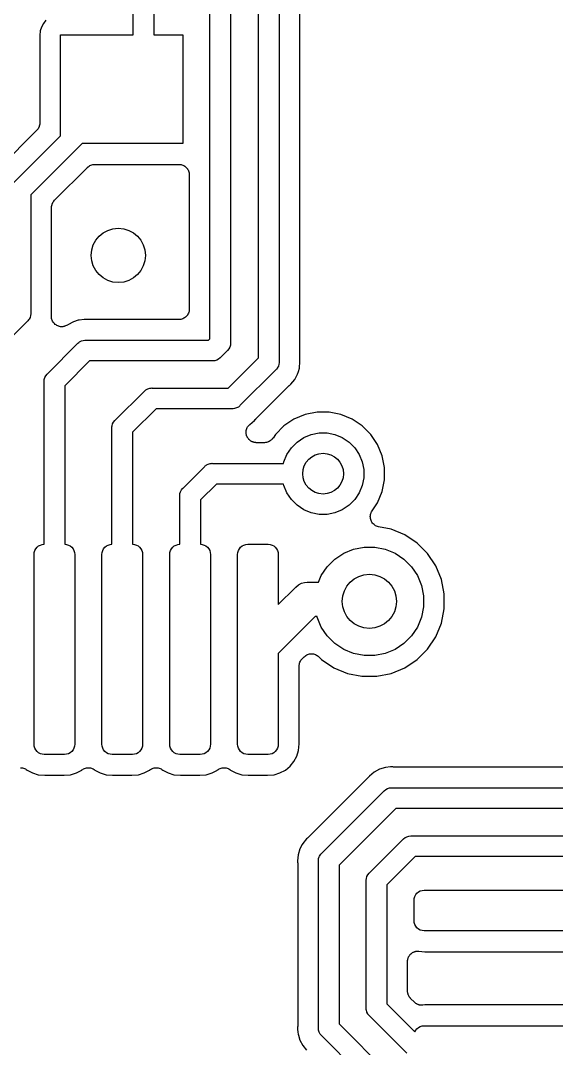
# Model space of a CAD drawing. Extents: x 0.48 to 2.43, y -7.79 to -4.85.
# Drawn here: x 1.5228 to 1.6783, y -5.5727 to -5.2744 of the extents above; entities that cross this region are included whole.
import ezdxf

# ---------------------------------------------------------------- set-up
doc = ezdxf.new("R2010")
doc.units = 0
doc.header["$MEASUREMENT"] = 0
doc.layers.add('BLACK', color=7, linetype='CONTINUOUS')

msp = doc.modelspace()

# ---------------------------------------------------------------- linework, layer by layer
at = {"layer": 'BLACK', "linetype": 'CONTINUOUS'}
for p, q in [((1.59183, -5.37226), (1.59183, -5.2377)), ((1.59783, -5.2366), (1.59783, -5.37335)), ((1.60383, -5.37291), (1.60383, -5.23705)), ((1.55546, -5.27854), (1.55546, -5.2685)), ((1.56146, -5.2685), (1.56146, -5.27854)), ((1.57776, -5.36671), (1.57776, -5.26995)), ((1.58376, -5.2707), (1.58376, -5.3678)), ((1.53019, -5.27428), (1.52944, -5.27519)), ((1.52888, -5.27624), (1.52854, -5.27737)), ((1.52944, -5.27519), (1.52888, -5.27624)), ((1.52854, -5.27737), (1.52841, -5.27869)), ((1.52841, -5.27869), (1.52841, -5.30408)), ((1.53445, -5.30777), (1.53445, -5.27854)), ((1.53445, -5.27854), (1.55546, -5.27854)), ((1.56146, -5.27854), (1.56988, -5.27854)), ((1.56988, -5.27854), (1.56988, -5.31004)), ((1.52841, -5.30412), (1.52837, -5.3044)), ((1.52841, -5.30408), (1.52841, -5.30409)), ((1.52841, -5.30409), (1.52841, -5.30409)), ((1.52841, -5.30409), (1.52841, -5.30409)), ((1.52841, -5.30409), (1.52841, -5.30412)), ((1.52753, -5.3062), (1.51685, -5.31688)), ((1.5277, -5.30599), (1.52753, -5.3062)), ((1.52788, -5.30578), (1.5277, -5.30599)), ((1.52789, -5.30576), (1.52788, -5.30578)), ((1.5279, -5.30575), (1.52789, -5.30576)), ((1.52803, -5.3055), (1.5279, -5.30575)), ((1.52816, -5.30526), (1.52803, -5.3055)), ((1.52817, -5.30525), (1.52816, -5.30526)), ((1.52826, -5.30497), (1.52817, -5.30523)), ((1.52817, -5.30523), (1.52817, -5.30525)), ((1.52834, -5.3047), (1.52826, -5.30497)), ((1.52835, -5.30467), (1.52834, -5.30469)), ((1.52834, -5.30469), (1.52834, -5.3047)), ((1.52837, -5.3044), (1.52835, -5.30467)), ((1.52078, -5.32144), (1.53445, -5.30777)), ((1.54066, -5.31004), (1.5258, -5.3249)), ((1.56988, -5.31004), (1.54066, -5.31004)), ((1.54349, -5.31622), (1.54376, -5.31614)), ((1.54376, -5.31614), (1.54378, -5.31614)), ((1.54378, -5.31614), (1.54379, -5.31613)), ((1.54379, -5.31613), (1.54407, -5.31611)), ((1.54407, -5.31611), (1.54434, -5.31608)), ((1.54434, -5.31608), (1.56876, -5.31608)), ((1.56876, -5.31608), (1.56878, -5.31608)), ((1.56878, -5.31608), (1.56878, -5.31608)), ((1.56878, -5.31608), (1.56878, -5.31608)), ((1.56878, -5.31608), (1.5688, -5.31608)), ((1.5688, -5.31608), (1.56908, -5.31611)), ((1.56908, -5.31611), (1.56936, -5.31614)), ((1.56936, -5.31614), (1.56937, -5.31615)), ((1.56937, -5.31615), (1.56938, -5.31615)), ((1.56938, -5.31615), (1.56965, -5.31623)), ((1.53267, -5.32651), (1.54222, -5.31696)), ((1.54222, -5.31696), (1.54223, -5.31695)), ((1.54223, -5.31695), (1.54225, -5.31693)), ((1.54223, -5.31695), (1.54223, -5.31695)), ((1.54223, -5.31695), (1.54223, -5.31695)), ((1.54225, -5.31693), (1.54247, -5.31676)), ((1.54247, -5.31676), (1.54268, -5.31658)), ((1.54268, -5.31658), (1.5427, -5.31658)), ((1.5427, -5.31658), (1.54271, -5.31657)), ((1.54271, -5.31657), (1.54296, -5.31644)), ((1.54296, -5.31644), (1.5432, -5.31631)), ((1.5432, -5.31631), (1.54322, -5.3163)), ((1.54322, -5.3163), (1.54323, -5.3163)), ((1.54323, -5.3163), (1.54349, -5.31622)), ((1.56965, -5.31623), (1.56992, -5.31632)), ((1.56992, -5.31632), (1.56993, -5.31632)), ((1.56993, -5.31632), (1.56994, -5.31633)), ((1.56994, -5.31633), (1.57018, -5.31646)), ((1.57018, -5.31646), (1.57043, -5.3166)), ((1.57043, -5.3166), (1.57044, -5.3166)), ((1.57044, -5.3166), (1.57045, -5.31661)), ((1.57045, -5.31661), (1.57067, -5.31679)), ((1.57067, -5.31679), (1.57088, -5.31697)), ((1.57088, -5.31697), (1.57089, -5.31698)), ((1.57089, -5.31698), (1.5709, -5.31698)), ((1.5709, -5.31698), (1.57108, -5.3172)), ((1.57108, -5.3172), (1.57125, -5.31742)), ((1.57125, -5.31742), (1.57126, -5.31743)), ((1.57126, -5.31743), (1.57127, -5.31744)), ((1.57127, -5.31744), (1.5714, -5.31769)), ((1.5714, -5.31769), (1.57153, -5.31794)), ((1.57153, -5.31794), (1.57153, -5.31795)), ((1.57153, -5.31795), (1.57154, -5.31796)), ((1.57154, -5.31796), (1.57162, -5.31823)), ((1.57162, -5.31823), (1.5717, -5.3185)), ((1.5717, -5.3185), (1.5717, -5.31851)), ((1.5717, -5.31851), (1.5717, -5.31852)), ((1.5717, -5.31852), (1.57173, -5.3188)), ((1.57173, -5.3188), (1.57176, -5.31908)), ((1.57176, -5.31908), (1.57176, -5.35813)), ((1.5258, -5.3249), (1.5258, -5.3592)), ((1.53183, -5.32831), (1.53185, -5.32804)), ((1.53185, -5.32804), (1.53186, -5.32802)), ((1.53186, -5.32801), (1.53194, -5.32774)), ((1.53186, -5.32802), (1.53186, -5.32801)), ((1.53194, -5.32774), (1.53203, -5.32748)), ((1.53203, -5.32747), (1.53204, -5.32745)), ((1.53203, -5.32748), (1.53203, -5.32747)), ((1.53204, -5.32745), (1.53217, -5.32721)), ((1.53217, -5.32721), (1.5323, -5.32696)), ((1.5323, -5.32696), (1.53231, -5.32695)), ((1.53231, -5.32695), (1.53232, -5.32694)), ((1.53232, -5.32694), (1.5325, -5.32673)), ((1.5325, -5.32673), (1.53267, -5.32651)), ((1.5318, -5.32859), (1.53183, -5.32831)), ((1.5318, -5.32862), (1.5318, -5.32859)), ((1.5318, -5.32863), (1.5318, -5.32862)), ((1.5318, -5.32862), (1.5318, -5.32862)), ((1.5318, -5.32862), (1.5318, -5.32862)), ((1.5318, -5.35876), (1.5318, -5.32863)), ((1.52558, -5.3605), (1.5253, -5.36102)), ((1.52575, -5.35993), (1.52558, -5.3605)), ((1.52558, -5.3605), (1.52558, -5.3605)), ((1.5258, -5.35949), (1.52575, -5.35993)), ((1.5258, -5.3592), (1.52581, -5.35935)), ((1.52581, -5.35935), (1.5258, -5.35949)), ((1.5258, -5.35949), (1.5258, -5.35949)), ((1.53178, -5.35992), (1.53181, -5.35964)), ((1.53178, -5.36021), (1.53178, -5.35992)), ((1.53178, -5.3605), (1.53178, -5.36021)), ((1.53178, -5.36051), (1.53178, -5.3605)), ((1.53178, -5.3605), (1.53178, -5.3605)), ((1.53184, -5.36078), (1.53178, -5.36051)), ((1.53181, -5.35888), (1.5318, -5.35876)), ((1.53181, -5.35901), (1.53181, -5.35888)), ((1.53181, -5.35905), (1.53181, -5.35901)), ((1.53184, -5.35935), (1.53181, -5.35905)), ((1.53181, -5.35964), (1.53184, -5.35935)), ((1.53181, -5.35964), (1.53181, -5.35964)), ((1.53189, -5.36107), (1.53184, -5.36078)), ((1.56989, -5.3609), (1.56988, -5.36091)), ((1.5699, -5.3609), (1.56989, -5.3609)), ((1.57015, -5.36077), (1.5699, -5.3609)), ((1.5704, -5.36064), (1.57015, -5.36077)), ((1.57041, -5.36063), (1.5704, -5.36064)), ((1.57042, -5.36062), (1.57041, -5.36063)), ((1.57064, -5.36045), (1.57042, -5.36062)), ((1.57085, -5.36027), (1.57064, -5.36045)), ((1.57086, -5.36026), (1.57085, -5.36027)), ((1.57087, -5.36025), (1.57086, -5.36026)), ((1.57105, -5.36004), (1.57087, -5.36025)), ((1.57123, -5.35982), (1.57105, -5.36004)), ((1.57124, -5.35981), (1.57123, -5.35982)), ((1.57138, -5.35955), (1.57124, -5.3598)), ((1.57124, -5.3598), (1.57124, -5.35981)), ((1.57151, -5.35931), (1.57138, -5.35955)), ((1.57152, -5.3593), (1.57151, -5.35931)), ((1.57161, -5.35902), (1.57152, -5.35929)), ((1.57152, -5.35929), (1.57152, -5.3593)), ((1.57169, -5.35875), (1.57161, -5.35902)), ((1.57172, -5.35845), (1.57169, -5.35873)), ((1.57169, -5.35873), (1.57169, -5.35874)), ((1.57169, -5.35874), (1.57169, -5.35875)), ((1.57176, -5.35817), (1.57172, -5.35845)), ((1.57176, -5.35813), (1.57176, -5.35815)), ((1.57176, -5.35815), (1.57176, -5.35815)), ((1.57176, -5.35815), (1.57176, -5.35815)), ((1.57176, -5.35815), (1.57176, -5.35817)), ((1.52481, -5.36157), (1.51595, -5.37043)), ((1.52493, -5.36148), (1.52481, -5.36157)), ((1.52516, -5.36119), (1.52493, -5.36148)), ((1.5253, -5.36102), (1.52516, -5.36119)), ((1.53189, -5.36108), (1.53189, -5.36107)), ((1.5319, -5.36108), (1.53189, -5.36108)), ((1.532, -5.36134), (1.5319, -5.36108)), ((1.53211, -5.36161), (1.532, -5.36134)), ((1.53212, -5.36162), (1.53211, -5.36161)), ((1.53227, -5.36186), (1.53212, -5.36162)), ((1.53212, -5.36162), (1.53212, -5.36162)), ((1.53244, -5.3621), (1.53227, -5.36186)), ((1.53244, -5.36211), (1.53244, -5.3621)), ((1.53265, -5.36232), (1.53244, -5.36211)), ((1.53244, -5.36211), (1.53244, -5.36211)), ((1.53285, -5.36252), (1.53265, -5.36232)), ((1.53285, -5.36253), (1.53285, -5.36252)), ((1.53285, -5.36252), (1.53285, -5.36252)), ((1.53311, -5.36269), (1.53285, -5.36253)), ((1.53333, -5.36285), (1.53311, -5.36269)), ((1.53334, -5.36285), (1.53333, -5.36285)), ((1.53362, -5.36297), (1.53334, -5.36285)), ((1.53334, -5.36285), (1.53334, -5.36285)), ((1.53387, -5.36308), (1.53362, -5.36297)), ((1.53388, -5.36308), (1.53387, -5.36308)), ((1.53387, -5.36308), (1.53387, -5.36308)), ((1.53416, -5.36314), (1.53388, -5.36308)), ((1.53444, -5.3632), (1.53416, -5.36314)), ((1.53445, -5.3632), (1.53444, -5.3632)), ((1.53474, -5.3632), (1.53445, -5.3632)), ((1.53445, -5.3632), (1.53445, -5.3632)), ((1.53503, -5.3632), (1.53474, -5.3632)), ((1.53504, -5.3632), (1.53503, -5.3632)), ((1.53503, -5.3632), (1.53503, -5.3632)), ((1.53532, -5.36315), (1.53504, -5.3632)), ((1.5356, -5.3631), (1.53532, -5.36315)), ((1.53561, -5.36309), (1.5356, -5.3631)), ((1.53587, -5.36299), (1.53561, -5.36309)), ((1.53561, -5.36309), (1.53561, -5.36309)), ((1.53615, -5.36288), (1.53587, -5.36299)), ((1.53616, -5.36287), (1.53615, -5.36288)), ((1.53615, -5.36288), (1.53615, -5.36288)), ((1.53639, -5.36272), (1.53616, -5.36287)), ((1.53649, -5.36265), (1.53639, -5.36272)), ((1.53815, -5.36177), (1.53649, -5.36265)), ((1.53957, -5.36134), (1.53815, -5.36177)), ((1.53984, -5.36126), (1.53957, -5.36134)), ((1.53957, -5.36134), (1.53957, -5.36134)), ((1.54131, -5.36111), (1.53984, -5.36126)), ((1.54161, -5.36108), (1.54131, -5.36111)), ((1.54131, -5.36111), (1.54131, -5.36111)), ((1.5419, -5.36111), (1.54161, -5.36108)), ((1.54203, -5.36111), (1.5419, -5.36111)), ((1.54215, -5.36113), (1.54203, -5.36111)), ((1.5422, -5.36113), (1.54215, -5.36113)), ((1.56876, -5.36113), (1.5422, -5.36113)), ((1.56904, -5.3611), (1.56876, -5.36113)), ((1.56932, -5.36107), (1.56904, -5.3611)), ((1.56933, -5.36107), (1.56932, -5.36107)), ((1.56934, -5.36107), (1.56933, -5.36107)), ((1.56961, -5.36099), (1.56934, -5.36107)), ((1.56988, -5.36091), (1.56961, -5.36099)), ((1.57734, -5.36713), (1.57776, -5.36671)), ((1.53062, -5.37687), (1.53938, -5.36811)), ((1.53938, -5.36811), (1.53947, -5.36799)), ((1.53947, -5.36799), (1.53973, -5.36779)), ((1.53973, -5.36779), (1.53993, -5.36762)), ((1.53993, -5.36762), (1.54045, -5.36734)), ((1.54045, -5.36734), (1.54102, -5.36717)), ((1.54045, -5.36734), (1.54045, -5.36734)), ((1.54102, -5.36717), (1.54146, -5.36713)), ((1.54146, -5.36713), (1.54161, -5.36711)), ((1.54146, -5.36713), (1.54146, -5.36713)), ((1.54161, -5.36711), (1.54175, -5.36713)), ((1.54175, -5.36713), (1.57734, -5.36713)), ((1.58326, -5.36963), (1.58289, -5.37008)), ((1.58354, -5.3691), (1.58326, -5.36963)), ((1.58371, -5.36854), (1.58354, -5.3691)), ((1.58376, -5.3681), (1.58371, -5.36854)), ((1.58376, -5.3678), (1.58377, -5.36795)), ((1.58377, -5.36795), (1.58376, -5.3681)), ((1.58376, -5.3681), (1.58376, -5.3681)), ((1.58026, -5.37263), (1.57973, -5.37291)), ((1.58071, -5.37226), (1.58026, -5.37263)), ((1.58081, -5.37214), (1.58071, -5.37226)), ((1.58277, -5.37018), (1.58081, -5.37214)), ((1.58289, -5.37008), (1.58277, -5.37018)), ((1.58309, -5.381), (1.59183, -5.37226)), ((1.54285, -5.37313), (1.53564, -5.38034)), ((1.57843, -5.37313), (1.54285, -5.37313)), ((1.57858, -5.37314), (1.57843, -5.37313)), ((1.57873, -5.37313), (1.57858, -5.37314)), ((1.57917, -5.37308), (1.57873, -5.37313)), ((1.57873, -5.37313), (1.57873, -5.37313)), ((1.57973, -5.37291), (1.57917, -5.37308)), ((1.59684, -5.37573), (1.58655, -5.38602)), ((1.59696, -5.37563), (1.59684, -5.37573)), ((1.59706, -5.37551), (1.59696, -5.37563)), ((1.59733, -5.37518), (1.59706, -5.37551)), ((1.5974, -5.37504), (1.59733, -5.37518)), ((1.59761, -5.37465), (1.5974, -5.37504)), ((1.59778, -5.37409), (1.59761, -5.37465)), ((1.59783, -5.37365), (1.59778, -5.37409)), ((1.59783, -5.37335), (1.59784, -5.3735)), ((1.59784, -5.3735), (1.59783, -5.37365)), ((1.59783, -5.37365), (1.59783, -5.37365)), ((1.60341, -5.37621), (1.6037, -5.37527)), ((1.6037, -5.37527), (1.60374, -5.3748)), ((1.60374, -5.3748), (1.60384, -5.3738)), ((1.60374, -5.3748), (1.60374, -5.3748)), ((1.60384, -5.37304), (1.60383, -5.37291)), ((1.60384, -5.37316), (1.60384, -5.37304)), ((1.60384, -5.37321), (1.60384, -5.37316)), ((1.60387, -5.3735), (1.60384, -5.37321)), ((1.60384, -5.3738), (1.60387, -5.3735)), ((1.60384, -5.3738), (1.60384, -5.3738)), ((1.52964, -5.37894), (1.52968, -5.37851)), ((1.52968, -5.37851), (1.52985, -5.37794)), ((1.52985, -5.37794), (1.53013, -5.37742)), ((1.53013, -5.37742), (1.53051, -5.37696)), ((1.53051, -5.37696), (1.53062, -5.37687)), ((1.60122, -5.3799), (1.60235, -5.37853)), ((1.60235, -5.37853), (1.60318, -5.37696)), ((1.60318, -5.37696), (1.60341, -5.37621)), ((1.60341, -5.37621), (1.60341, -5.37621)), ((1.52962, -5.37909), (1.52964, -5.37894)), ((1.52964, -5.37924), (1.52962, -5.37909)), ((1.52964, -5.39863), (1.52964, -5.37924)), ((1.53564, -5.38034), (1.53564, -5.42634)), ((1.55875, -5.38187), (1.5591, -5.38158)), ((1.5591, -5.38158), (1.55921, -5.38149)), ((1.55921, -5.38149), (1.55973, -5.38122)), ((1.55973, -5.38122), (1.56029, -5.38104)), ((1.55973, -5.38122), (1.55973, -5.38122)), ((1.56029, -5.38104), (1.56073, -5.381)), ((1.56073, -5.381), (1.56088, -5.38099)), ((1.56073, -5.381), (1.56073, -5.381)), ((1.56088, -5.38099), (1.56103, -5.381)), ((1.56103, -5.381), (1.58309, -5.381)), ((1.59111, -5.38995), (1.60077, -5.38028)), ((1.60077, -5.38028), (1.6008, -5.38025)), ((1.6008, -5.38025), (1.6009, -5.38017)), ((1.6009, -5.38017), (1.60099, -5.38008)), ((1.60099, -5.38008), (1.60122, -5.3799)), ((1.55031, -5.39033), (1.55866, -5.38198)), ((1.55866, -5.38198), (1.55875, -5.38187)), ((1.56212, -5.387), (1.55532, -5.3938)), ((1.58418, -5.387), (1.56212, -5.387)), ((1.58433, -5.38701), (1.58418, -5.387)), ((1.58448, -5.387), (1.58433, -5.38701)), ((1.58492, -5.38696), (1.58448, -5.387)), ((1.58448, -5.387), (1.58448, -5.387)), ((1.58548, -5.38679), (1.58492, -5.38696)), ((1.586, -5.38651), (1.58548, -5.38679)), ((1.58646, -5.38613), (1.586, -5.38651)), ((1.58655, -5.38602), (1.58646, -5.38613)), ((1.54982, -5.39088), (1.55019, -5.39043)), ((1.55019, -5.39043), (1.55031, -5.39033)), ((1.58933, -5.39154), (1.59072, -5.3904)), ((1.59072, -5.3904), (1.59091, -5.39017)), ((1.59091, -5.39017), (1.59094, -5.39013)), ((1.59094, -5.39013), (1.59103, -5.39005)), ((1.59103, -5.39005), (1.59111, -5.38995)), ((1.60214, -5.39007), (1.59923, -5.39202)), ((1.60538, -5.38873), (1.60214, -5.39007)), ((1.60883, -5.38804), (1.60538, -5.38873)), ((1.61233, -5.38804), (1.60883, -5.38804)), ((1.61578, -5.38873), (1.61233, -5.38804)), ((1.61902, -5.39007), (1.61578, -5.38873)), ((1.62193, -5.39202), (1.61902, -5.39007)), ((1.54931, -5.39256), (1.54934, -5.39226)), ((1.54932, -5.39271), (1.54931, -5.39256)), ((1.54932, -5.42634), (1.54932, -5.39271)), ((1.54934, -5.39226), (1.54937, -5.39197)), ((1.54937, -5.39197), (1.54954, -5.39141)), ((1.54954, -5.39141), (1.54982, -5.39088)), ((1.58824, -5.39383), (1.58825, -5.39369)), ((1.58825, -5.39355), (1.58828, -5.3934)), ((1.58825, -5.39369), (1.58825, -5.39355)), ((1.58828, -5.3934), (1.5883, -5.39325)), ((1.5883, -5.39325), (1.58834, -5.39312)), ((1.58834, -5.39312), (1.58837, -5.39298)), ((1.58837, -5.39298), (1.58842, -5.39284)), ((1.58842, -5.39284), (1.58847, -5.39269)), ((1.58847, -5.39269), (1.58854, -5.39257)), ((1.58854, -5.39257), (1.58859, -5.39244)), ((1.58859, -5.39244), (1.58868, -5.39231)), ((1.58868, -5.39231), (1.58875, -5.39218)), ((1.58875, -5.39218), (1.58884, -5.39207)), ((1.58884, -5.39207), (1.58892, -5.39195)), ((1.58892, -5.39195), (1.58902, -5.39184)), ((1.58902, -5.39184), (1.58912, -5.39173)), ((1.58912, -5.39173), (1.58923, -5.39164)), ((1.58923, -5.39164), (1.58933, -5.39154)), ((1.59923, -5.39202), (1.59675, -5.3945)), ((1.62441, -5.3945), (1.62193, -5.39202)), ((1.55532, -5.3938), (1.55532, -5.42634)), ((1.58825, -5.39399), (1.58824, -5.39383)), ((1.58825, -5.39414), (1.58825, -5.39399)), ((1.58828, -5.39428), (1.58825, -5.39414)), ((1.58829, -5.39442), (1.58828, -5.39428)), ((1.58833, -5.39456), (1.58829, -5.39442)), ((1.58836, -5.39471), (1.58833, -5.39456)), ((1.58841, -5.39484), (1.58836, -5.39471)), ((1.58845, -5.39498), (1.58841, -5.39484)), ((1.58852, -5.39511), (1.58845, -5.39498)), ((1.58858, -5.39525), (1.58852, -5.39511)), ((1.58866, -5.39537), (1.58858, -5.39525)), ((1.58872, -5.3955), (1.58866, -5.39537)), ((1.58882, -5.39562), (1.58872, -5.3955)), ((1.5889, -5.39574), (1.58882, -5.39562)), ((1.589, -5.39584), (1.5889, -5.39574)), ((1.58909, -5.39595), (1.589, -5.39584)), ((1.58921, -5.39605), (1.58909, -5.39595)), ((1.58931, -5.39616), (1.58921, -5.39605)), ((1.58943, -5.39624), (1.58931, -5.39616)), ((1.58954, -5.39633), (1.58943, -5.39624)), ((1.58967, -5.3964), (1.58954, -5.39633)), ((1.5898, -5.39649), (1.58967, -5.3964)), ((1.58993, -5.39654), (1.5898, -5.39649)), ((1.59005, -5.39661), (1.58993, -5.39654)), ((1.5902, -5.39666), (1.59005, -5.39661)), ((1.59034, -5.39672), (1.5902, -5.39666)), ((1.59469, -5.39664), (1.59442, -5.39672)), ((1.5947, -5.39663), (1.59469, -5.39664)), ((1.59471, -5.39663), (1.5947, -5.39663)), ((1.59496, -5.3965), (1.59471, -5.39663)), ((1.59521, -5.39637), (1.59496, -5.3965)), ((1.59522, -5.39636), (1.59521, -5.39637)), ((1.59523, -5.39635), (1.59522, -5.39636)), ((1.59545, -5.39618), (1.59523, -5.39635)), ((1.59566, -5.396), (1.59545, -5.39618)), ((1.59567, -5.39599), (1.59566, -5.396)), ((1.59568, -5.39598), (1.59567, -5.39599)), ((1.59586, -5.39577), (1.59568, -5.39598)), ((1.59604, -5.39556), (1.59586, -5.39577)), ((1.59606, -5.39553), (1.59604, -5.39556)), ((1.59675, -5.3945), (1.59606, -5.39552)), ((1.59606, -5.39552), (1.59606, -5.39553)), ((1.59606, -5.39553), (1.59606, -5.39553)), ((1.59606, -5.39553), (1.59606, -5.39553)), ((1.60141, -5.39833), (1.60305, -5.39668)), ((1.60305, -5.39668), (1.60499, -5.39539)), ((1.60499, -5.39539), (1.60713, -5.3945)), ((1.60713, -5.3945), (1.60942, -5.39404)), ((1.60942, -5.39404), (1.61174, -5.39404)), ((1.61174, -5.39404), (1.61403, -5.3945)), ((1.61403, -5.3945), (1.61617, -5.39539)), ((1.61617, -5.39539), (1.61811, -5.39668)), ((1.61811, -5.39668), (1.61975, -5.39833)), ((1.62636, -5.39742), (1.62441, -5.3945)), ((1.52964, -5.42634), (1.52964, -5.39863)), ((1.52964, -5.39863), (1.52964, -5.39863)), ((1.59048, -5.39675), (1.59034, -5.39672)), ((1.59061, -5.39679), (1.59048, -5.39675)), ((1.59076, -5.39681), (1.59061, -5.39679)), ((1.59091, -5.39684), (1.59076, -5.39681)), ((1.59105, -5.39684), (1.59091, -5.39684)), ((1.59119, -5.39686), (1.59105, -5.39684)), ((1.59124, -5.39686), (1.59119, -5.39686)), ((1.59357, -5.39686), (1.59124, -5.39686)), ((1.59385, -5.39683), (1.59357, -5.39686)), ((1.59412, -5.3968), (1.59385, -5.39683)), ((1.59414, -5.3968), (1.59412, -5.3968)), ((1.59415, -5.3968), (1.59414, -5.3968)), ((1.59442, -5.39672), (1.59415, -5.3968)), ((1.60011, -5.40026), (1.60141, -5.39833)), ((1.61975, -5.39833), (1.62105, -5.40026)), ((1.62771, -5.40066), (1.62636, -5.39742)), ((1.59913, -5.40286), (1.59922, -5.40241)), ((1.59922, -5.40241), (1.60011, -5.40026)), ((1.62105, -5.40026), (1.62194, -5.40241)), ((1.62194, -5.40241), (1.62239, -5.40469)), ((1.62839, -5.4041), (1.62771, -5.40066)), ((1.56999, -5.41002), (1.57617, -5.40384)), ((1.57617, -5.40384), (1.57626, -5.40372)), ((1.57626, -5.40372), (1.57638, -5.40363)), ((1.57638, -5.40363), (1.57672, -5.40335)), ((1.57638, -5.40363), (1.57638, -5.40363)), ((1.57672, -5.40335), (1.5768, -5.40331)), ((1.5768, -5.40331), (1.57724, -5.40307)), ((1.57724, -5.40307), (1.57781, -5.4029)), ((1.57781, -5.4029), (1.57825, -5.40286)), ((1.57825, -5.40286), (1.5784, -5.40284)), ((1.57825, -5.40286), (1.57825, -5.40286)), ((1.5784, -5.40284), (1.57854, -5.40286)), ((1.57854, -5.40286), (1.59913, -5.40286)), ((1.62239, -5.40469), (1.62239, -5.40702)), ((1.62839, -5.40761), (1.62839, -5.4041)), ((1.62239, -5.40702), (1.62194, -5.4093)), ((1.62771, -5.41105), (1.62839, -5.40761)), ((1.56905, -5.41166), (1.56922, -5.41109)), ((1.56922, -5.41109), (1.5695, -5.41057)), ((1.5695, -5.41057), (1.56988, -5.41011)), ((1.56988, -5.41011), (1.56999, -5.41002)), ((1.57964, -5.40886), (1.57501, -5.41349)), ((1.59913, -5.40886), (1.57964, -5.40886)), ((1.59922, -5.4093), (1.59913, -5.40886)), ((1.60011, -5.41145), (1.59922, -5.4093)), ((1.60141, -5.41338), (1.60011, -5.41145)), ((1.62105, -5.41145), (1.61975, -5.41338)), ((1.62194, -5.4093), (1.62105, -5.41145)), ((1.62636, -5.41429), (1.62771, -5.41105)), ((1.56899, -5.41224), (1.56901, -5.41206)), ((1.56901, -5.41239), (1.56899, -5.41224)), ((1.56901, -5.41206), (1.56905, -5.41166)), ((1.56901, -5.42634), (1.56901, -5.41239)), ((1.57501, -5.41349), (1.57501, -5.42634)), ((1.60305, -5.41503), (1.60141, -5.41338)), ((1.61975, -5.41338), (1.61811, -5.41503)), ((1.62478, -5.41666), (1.62636, -5.41429)), ((1.60499, -5.41632), (1.60305, -5.41503)), ((1.60713, -5.41721), (1.60499, -5.41632)), ((1.60942, -5.41767), (1.60713, -5.41721)), ((1.61403, -5.41721), (1.61174, -5.41767)), ((1.61617, -5.41632), (1.61403, -5.41721)), ((1.61811, -5.41503), (1.61617, -5.41632)), ((1.62434, -5.41772), (1.62442, -5.41745)), ((1.62442, -5.41745), (1.6245, -5.41718)), ((1.6245, -5.41718), (1.62451, -5.41717)), ((1.62451, -5.41716), (1.62465, -5.41691)), ((1.62451, -5.41717), (1.62451, -5.41716)), ((1.62465, -5.41691), (1.62478, -5.41666)), ((1.61174, -5.41767), (1.60942, -5.41767)), ((1.62428, -5.41831), (1.6243, -5.41803)), ((1.62428, -5.41832), (1.62428, -5.41831)), ((1.62428, -5.41831), (1.62428, -5.41831)), ((1.6243, -5.41861), (1.62428, -5.41832)), ((1.6243, -5.41803), (1.62433, -5.41774)), ((1.62433, -5.41889), (1.6243, -5.41861)), ((1.62433, -5.41774), (1.62434, -5.41773)), ((1.62433, -5.4189), (1.62433, -5.41889)), ((1.62441, -5.41918), (1.62433, -5.4189)), ((1.62433, -5.4189), (1.62433, -5.4189)), ((1.62434, -5.41773), (1.62434, -5.41772)), ((1.62449, -5.41945), (1.62441, -5.41918)), ((1.6245, -5.41946), (1.62449, -5.41945)), ((1.62463, -5.41972), (1.6245, -5.41946)), ((1.6245, -5.41946), (1.6245, -5.41946)), ((1.62476, -5.41997), (1.62463, -5.41972)), ((1.62477, -5.41998), (1.62476, -5.41997)), ((1.62495, -5.42021), (1.62477, -5.41998)), ((1.62477, -5.41998), (1.62477, -5.41998)), ((1.62513, -5.42043), (1.62495, -5.42021)), ((1.62514, -5.42043), (1.62513, -5.42043)), ((1.62514, -5.42044), (1.62514, -5.42043)), ((1.62536, -5.42062), (1.62514, -5.42044)), ((1.62558, -5.4208), (1.62536, -5.42062)), ((1.62558, -5.42081), (1.62558, -5.4208)), ((1.62559, -5.42081), (1.62558, -5.42081)), ((1.62584, -5.42095), (1.62559, -5.42081)), ((1.62609, -5.42109), (1.62584, -5.42095)), ((1.6261, -5.42109), (1.62609, -5.42109)), ((1.62611, -5.42109), (1.6261, -5.42109)), ((1.62637, -5.42118), (1.62611, -5.42109)), ((1.62665, -5.42126), (1.62637, -5.42118)), ((1.62666, -5.42127), (1.62665, -5.42126)), ((1.62669, -5.42127), (1.62666, -5.42127)), ((1.62666, -5.42127), (1.62666, -5.42127)), ((1.62666, -5.42127), (1.62666, -5.42127)), ((1.63036, -5.422), (1.62669, -5.42127)), ((1.63432, -5.42364), (1.63036, -5.422)), ((1.52856, -5.42656), (1.52911, -5.4264)), ((1.52911, -5.4264), (1.52964, -5.42634)), ((1.53564, -5.42634), (1.53617, -5.4264)), ((1.53617, -5.4264), (1.53672, -5.42656)), ((1.54824, -5.42656), (1.54879, -5.4264)), ((1.54879, -5.4264), (1.54932, -5.42634)), ((1.55532, -5.42634), (1.55585, -5.4264)), ((1.55585, -5.4264), (1.55641, -5.42656)), ((1.56793, -5.42656), (1.56848, -5.4264)), ((1.56848, -5.4264), (1.56901, -5.42634)), ((1.57501, -5.42634), (1.57554, -5.4264)), ((1.57554, -5.4264), (1.57609, -5.42656)), ((1.58761, -5.42656), (1.58816, -5.4264)), ((1.58816, -5.4264), (1.58874, -5.42634)), ((1.58874, -5.42634), (1.59465, -5.42634)), ((1.59465, -5.42634), (1.59522, -5.4264)), ((1.59522, -5.4264), (1.59578, -5.42656)), ((1.63788, -5.42602), (1.63432, -5.42364)), ((1.64091, -5.42905), (1.63788, -5.42602)), ((1.52673, -5.42929), (1.52679, -5.42872)), ((1.52673, -5.48441), (1.52673, -5.42929)), ((1.52679, -5.42872), (1.52696, -5.42816)), ((1.52696, -5.42816), (1.52723, -5.42765)), ((1.52723, -5.42765), (1.5276, -5.4272)), ((1.5276, -5.4272), (1.52804, -5.42684)), ((1.52804, -5.42684), (1.52856, -5.42656)), ((1.53672, -5.42656), (1.53723, -5.42684)), ((1.53723, -5.42684), (1.53768, -5.4272)), ((1.53768, -5.4272), (1.53805, -5.42765)), ((1.53805, -5.42765), (1.53832, -5.42816)), ((1.53832, -5.42816), (1.53849, -5.42872)), ((1.53849, -5.42872), (1.53854, -5.42929)), ((1.53854, -5.42929), (1.53854, -5.48441)), ((1.54642, -5.42929), (1.54647, -5.42872)), ((1.54642, -5.48441), (1.54642, -5.42929)), ((1.54647, -5.42872), (1.54664, -5.42816)), ((1.54664, -5.42816), (1.54691, -5.42765)), ((1.54691, -5.42765), (1.54728, -5.4272)), ((1.54728, -5.4272), (1.54773, -5.42684)), ((1.54773, -5.42684), (1.54824, -5.42656)), ((1.55641, -5.42656), (1.55692, -5.42684)), ((1.55692, -5.42684), (1.55736, -5.4272)), ((1.55736, -5.4272), (1.55773, -5.42765)), ((1.55773, -5.42765), (1.558, -5.42816)), ((1.558, -5.42816), (1.55817, -5.42872)), ((1.55817, -5.42872), (1.55823, -5.42929)), ((1.55823, -5.42929), (1.55823, -5.48441)), ((1.5661, -5.42929), (1.56616, -5.42872)), ((1.5661, -5.48441), (1.5661, -5.42929)), ((1.56616, -5.42872), (1.56633, -5.42816)), ((1.56633, -5.42816), (1.5666, -5.42765)), ((1.5666, -5.42765), (1.56697, -5.4272)), ((1.56697, -5.4272), (1.56741, -5.42684)), ((1.56741, -5.42684), (1.56793, -5.42656)), ((1.57609, -5.42656), (1.5766, -5.42684)), ((1.5766, -5.42684), (1.57705, -5.4272)), ((1.57705, -5.4272), (1.57742, -5.42765)), ((1.57742, -5.42765), (1.57769, -5.42816)), ((1.57769, -5.42816), (1.57786, -5.42872)), ((1.57786, -5.42872), (1.57791, -5.42929)), ((1.57791, -5.42929), (1.57791, -5.48441)), ((1.58579, -5.42929), (1.58584, -5.42872)), ((1.58579, -5.48441), (1.58579, -5.42929)), ((1.58584, -5.42872), (1.58601, -5.42816)), ((1.58601, -5.42816), (1.58629, -5.42765)), ((1.58629, -5.42765), (1.58665, -5.4272)), ((1.58665, -5.4272), (1.5871, -5.42684)), ((1.5871, -5.42684), (1.58761, -5.42656)), ((1.59578, -5.42656), (1.59629, -5.42684)), ((1.59629, -5.42684), (1.59673, -5.4272)), ((1.59673, -5.4272), (1.5971, -5.42765)), ((1.5971, -5.42765), (1.59737, -5.42816)), ((1.59737, -5.42816), (1.59754, -5.42872)), ((1.59754, -5.42872), (1.5976, -5.42929)), ((1.5976, -5.42929), (1.5976, -5.44387)), ((1.61398, -5.43068), (1.61656, -5.42896)), ((1.61656, -5.42896), (1.61942, -5.42777)), ((1.61942, -5.42777), (1.62246, -5.42717)), ((1.62246, -5.42717), (1.62557, -5.42717)), ((1.62557, -5.42717), (1.62861, -5.42777)), ((1.62861, -5.42777), (1.63148, -5.42896)), ((1.63148, -5.42896), (1.63405, -5.43068)), ((1.64329, -5.43261), (1.64091, -5.42905)), ((1.61178, -5.43287), (1.61398, -5.43068)), ((1.63405, -5.43068), (1.63625, -5.43287)), ((1.60929, -5.43732), (1.61006, -5.43545)), ((1.61006, -5.43545), (1.61178, -5.43287)), ((1.63625, -5.43287), (1.63797, -5.43545)), ((1.63797, -5.43545), (1.63916, -5.43832)), ((1.64493, -5.43657), (1.64329, -5.43261)), ((1.60267, -5.43877), (1.60343, -5.43815)), ((1.60343, -5.43815), (1.6043, -5.43768)), ((1.6043, -5.43768), (1.60524, -5.4374)), ((1.60524, -5.4374), (1.60598, -5.43732)), ((1.60598, -5.43732), (1.60622, -5.4373)), ((1.60622, -5.4373), (1.60647, -5.43732)), ((1.60647, -5.43732), (1.60929, -5.43732)), ((1.63916, -5.43832), (1.63976, -5.44136)), ((1.64576, -5.44077), (1.64493, -5.43657)), ((1.5976, -5.44387), (1.60251, -5.43896)), ((1.60251, -5.43896), (1.60267, -5.43877)), ((1.63976, -5.44136), (1.63976, -5.44446)), ((1.64576, -5.44506), (1.64576, -5.44077)), ((1.60829, -5.44732), (1.5976, -5.45802)), ((1.60884, -5.44732), (1.60829, -5.44732)), ((1.60887, -5.44751), (1.60884, -5.44732)), ((1.63976, -5.44446), (1.63916, -5.44751)), ((1.64493, -5.44926), (1.64576, -5.44506)), ((1.61006, -5.45037), (1.60887, -5.44751)), ((1.61178, -5.45295), (1.61006, -5.45037)), ((1.63797, -5.45037), (1.63625, -5.45295)), ((1.63916, -5.44751), (1.63797, -5.45037)), ((1.64329, -5.45322), (1.64493, -5.44926)), ((1.61398, -5.45515), (1.61178, -5.45295)), ((1.63625, -5.45295), (1.63405, -5.45515)), ((1.64091, -5.45678), (1.64329, -5.45322)), ((1.61656, -5.45687), (1.61398, -5.45515)), ((1.63405, -5.45515), (1.63148, -5.45687)), ((1.5976, -5.45802), (1.5976, -5.48441)), ((1.60452, -5.45958), (1.6051, -5.459)), ((1.6051, -5.459), (1.60512, -5.45898)), ((1.60512, -5.45898), (1.60513, -5.45897)), ((1.60512, -5.45898), (1.60512, -5.45898)), ((1.60512, -5.45898), (1.60512, -5.45898)), ((1.60513, -5.45897), (1.60535, -5.45879)), ((1.60535, -5.45879), (1.60557, -5.45861)), ((1.60557, -5.45861), (1.60558, -5.45861)), ((1.60558, -5.45861), (1.60559, -5.4586)), ((1.60559, -5.4586), (1.60584, -5.45848)), ((1.60584, -5.45848), (1.60609, -5.45834)), ((1.60609, -5.45834), (1.6061, -5.45834)), ((1.6061, -5.45834), (1.60611, -5.45833)), ((1.60611, -5.45833), (1.60638, -5.45826)), ((1.60638, -5.45826), (1.60665, -5.45817)), ((1.60665, -5.45817), (1.60666, -5.45817)), ((1.60666, -5.45817), (1.60667, -5.45817)), ((1.60667, -5.45817), (1.60696, -5.45815)), ((1.60696, -5.45815), (1.60723, -5.45812)), ((1.60723, -5.45812), (1.60724, -5.45812)), ((1.60724, -5.45812), (1.60725, -5.45812)), ((1.60725, -5.45812), (1.60753, -5.45815)), ((1.60753, -5.45815), (1.60782, -5.45818)), ((1.60782, -5.45818), (1.60783, -5.45818)), ((1.60783, -5.45818), (1.60784, -5.45818)), ((1.60784, -5.45818), (1.6081, -5.45827)), ((1.6081, -5.45827), (1.60838, -5.45835)), ((1.60838, -5.45835), (1.60839, -5.45835)), ((1.60839, -5.45835), (1.6084, -5.45836)), ((1.6084, -5.45836), (1.60864, -5.45849)), ((1.60864, -5.45849), (1.60889, -5.45863)), ((1.60889, -5.45863), (1.6089, -5.45863)), ((1.6089, -5.45863), (1.60891, -5.45864)), ((1.60891, -5.45864), (1.60912, -5.45882)), ((1.60912, -5.45882), (1.60934, -5.459)), ((1.60934, -5.459), (1.61015, -5.45981)), ((1.61942, -5.45806), (1.61656, -5.45687)), ((1.62246, -5.45866), (1.61942, -5.45806)), ((1.62557, -5.45866), (1.62246, -5.45866)), ((1.62861, -5.45806), (1.62557, -5.45866)), ((1.63148, -5.45687), (1.62861, -5.45806)), ((1.63788, -5.45981), (1.64091, -5.45678)), ((1.60364, -5.46166), (1.60367, -5.46138)), ((1.60364, -5.46169), (1.60364, -5.46166)), ((1.60364, -5.4617), (1.60364, -5.46169)), ((1.60364, -5.46169), (1.60364, -5.46169)), ((1.60364, -5.46169), (1.60364, -5.46169)), ((1.60364, -5.48426), (1.60364, -5.4617)), ((1.60367, -5.46138), (1.6037, -5.46111)), ((1.6037, -5.46111), (1.60371, -5.46109)), ((1.60371, -5.46108), (1.60379, -5.46081)), ((1.60371, -5.46109), (1.60371, -5.46108)), ((1.60379, -5.46081), (1.60387, -5.46055)), ((1.60387, -5.46055), (1.60388, -5.46053)), ((1.60388, -5.46052), (1.60402, -5.46028)), ((1.60388, -5.46053), (1.60388, -5.46052)), ((1.60402, -5.46028), (1.60415, -5.46003)), ((1.60415, -5.46003), (1.60416, -5.46002)), ((1.60416, -5.46002), (1.60417, -5.46001)), ((1.60417, -5.46001), (1.60434, -5.45979)), ((1.60434, -5.45979), (1.60452, -5.45958)), ((1.61015, -5.45981), (1.61371, -5.46219)), ((1.61371, -5.46219), (1.61767, -5.46383)), ((1.63036, -5.46383), (1.63432, -5.46219)), ((1.63432, -5.46219), (1.63788, -5.45981)), ((1.61767, -5.46383), (1.62187, -5.46466)), ((1.62187, -5.46466), (1.62616, -5.46466)), ((1.62616, -5.46466), (1.63036, -5.46383)), ((1.52679, -5.48499), (1.52673, -5.48441)), ((1.52696, -5.48554), (1.52679, -5.48499)), ((1.52723, -5.48605), (1.52696, -5.48554)), ((1.5276, -5.4865), (1.52723, -5.48605)), ((1.53805, -5.48605), (1.53768, -5.4865)), ((1.53832, -5.48554), (1.53805, -5.48605)), ((1.53849, -5.48499), (1.53832, -5.48554)), ((1.53854, -5.48441), (1.53849, -5.48499)), ((1.54647, -5.48499), (1.54642, -5.48441)), ((1.54664, -5.48554), (1.54647, -5.48499)), ((1.54691, -5.48605), (1.54664, -5.48554)), ((1.54728, -5.4865), (1.54691, -5.48605)), ((1.55773, -5.48605), (1.55736, -5.4865)), ((1.558, -5.48554), (1.55773, -5.48605)), ((1.55817, -5.48499), (1.558, -5.48554)), ((1.55823, -5.48441), (1.55817, -5.48499)), ((1.56616, -5.48499), (1.5661, -5.48441)), ((1.56633, -5.48554), (1.56616, -5.48499)), ((1.5666, -5.48605), (1.56633, -5.48554)), ((1.56697, -5.4865), (1.5666, -5.48605)), ((1.57742, -5.48605), (1.57705, -5.4865)), ((1.57769, -5.48554), (1.57742, -5.48605)), ((1.57786, -5.48499), (1.57769, -5.48554)), ((1.57791, -5.48441), (1.57786, -5.48499)), ((1.58584, -5.48499), (1.58579, -5.48441)), ((1.58601, -5.48554), (1.58584, -5.48499)), ((1.58629, -5.48605), (1.58601, -5.48554)), ((1.58665, -5.4865), (1.58629, -5.48605)), ((1.5971, -5.48605), (1.59673, -5.4865)), ((1.59737, -5.48554), (1.5971, -5.48605)), ((1.59754, -5.48499), (1.59737, -5.48554)), ((1.5976, -5.48441), (1.59754, -5.48499)), ((1.60294, -5.48785), (1.60345, -5.48616)), ((1.60345, -5.48616), (1.60364, -5.48426)), ((1.52804, -5.48686), (1.5276, -5.4865)), ((1.52856, -5.48714), (1.52804, -5.48686)), ((1.52911, -5.48731), (1.52856, -5.48714)), ((1.52969, -5.48736), (1.52911, -5.48731)), ((1.53559, -5.48736), (1.52969, -5.48736)), ((1.53617, -5.48731), (1.53559, -5.48736)), ((1.53672, -5.48714), (1.53617, -5.48731)), ((1.53723, -5.48686), (1.53672, -5.48714)), ((1.53768, -5.4865), (1.53723, -5.48686)), ((1.54773, -5.48686), (1.54728, -5.4865)), ((1.54824, -5.48714), (1.54773, -5.48686)), ((1.54879, -5.48731), (1.54824, -5.48714)), ((1.54937, -5.48736), (1.54879, -5.48731)), ((1.55528, -5.48736), (1.54937, -5.48736)), ((1.55585, -5.48731), (1.55528, -5.48736)), ((1.55641, -5.48714), (1.55585, -5.48731)), ((1.55692, -5.48686), (1.55641, -5.48714)), ((1.55736, -5.4865), (1.55692, -5.48686)), ((1.56741, -5.48686), (1.56697, -5.4865)), ((1.56793, -5.48714), (1.56741, -5.48686)), ((1.56848, -5.48731), (1.56793, -5.48714)), ((1.56906, -5.48736), (1.56848, -5.48731)), ((1.57496, -5.48736), (1.56906, -5.48736)), ((1.57554, -5.48731), (1.57496, -5.48736)), ((1.57609, -5.48714), (1.57554, -5.48731)), ((1.5766, -5.48686), (1.57609, -5.48714)), ((1.57705, -5.4865), (1.5766, -5.48686)), ((1.5871, -5.48686), (1.58665, -5.4865)), ((1.58761, -5.48714), (1.5871, -5.48686)), ((1.58816, -5.48731), (1.58761, -5.48714)), ((1.58874, -5.48736), (1.58816, -5.48731)), ((1.59465, -5.48736), (1.58874, -5.48736)), ((1.59522, -5.48731), (1.59465, -5.48736)), ((1.59578, -5.48714), (1.59522, -5.48731)), ((1.59629, -5.48686), (1.59578, -5.48714)), ((1.59673, -5.4865), (1.59629, -5.48686)), ((1.60211, -5.4894), (1.60294, -5.48785)), ((1.52281, -5.49121), (1.5231, -5.49121)), ((1.5231, -5.49121), (1.52311, -5.49122)), ((1.52311, -5.49122), (1.52312, -5.49122)), ((1.52312, -5.49122), (1.52339, -5.49127)), ((1.52339, -5.49127), (1.52367, -5.49133)), ((1.52367, -5.49133), (1.52368, -5.49133)), ((1.52368, -5.49133), (1.52369, -5.49134)), ((1.52369, -5.49134), (1.52395, -5.49145)), ((1.52395, -5.49145), (1.52421, -5.49155)), ((1.52421, -5.49155), (1.52422, -5.49156)), ((1.52422, -5.49156), (1.52423, -5.49157)), ((1.52423, -5.49157), (1.52446, -5.49172)), ((1.52446, -5.49172), (1.52469, -5.49188)), ((1.52469, -5.49188), (1.52625, -5.49271)), ((1.53903, -5.49271), (1.54058, -5.49188)), ((1.54058, -5.49188), (1.54059, -5.49187)), ((1.54059, -5.49187), (1.54061, -5.49185)), ((1.54059, -5.49187), (1.54059, -5.49187)), ((1.54059, -5.49187), (1.54059, -5.49187)), ((1.54061, -5.49185), (1.54085, -5.4917)), ((1.54085, -5.4917), (1.54108, -5.49155)), ((1.54108, -5.49155), (1.54109, -5.49154)), ((1.54109, -5.49154), (1.5411, -5.49154)), ((1.5411, -5.49154), (1.54136, -5.49143)), ((1.54136, -5.49143), (1.54162, -5.49132)), ((1.54162, -5.49132), (1.54163, -5.49132)), ((1.54163, -5.49132), (1.54164, -5.49132)), ((1.54164, -5.49132), (1.54192, -5.49127)), ((1.54192, -5.49127), (1.5422, -5.49121)), ((1.5422, -5.49121), (1.54221, -5.49121)), ((1.54221, -5.49121), (1.54222, -5.49121)), ((1.54222, -5.49121), (1.5425, -5.49121)), ((1.5425, -5.49121), (1.54278, -5.49121)), ((1.54278, -5.49121), (1.54279, -5.49122)), ((1.54279, -5.49122), (1.54281, -5.49122)), ((1.54281, -5.49122), (1.54308, -5.49127)), ((1.54308, -5.49127), (1.54336, -5.49133)), ((1.54336, -5.49133), (1.54337, -5.49133)), ((1.54337, -5.49133), (1.54338, -5.49134)), ((1.54338, -5.49134), (1.54364, -5.49145)), ((1.54364, -5.49145), (1.5439, -5.49155)), ((1.5439, -5.49155), (1.54391, -5.49156)), ((1.54391, -5.49156), (1.54392, -5.49157)), ((1.54392, -5.49157), (1.54415, -5.49172)), ((1.54415, -5.49172), (1.54438, -5.49188)), ((1.54438, -5.49188), (1.54593, -5.49271)), ((1.55871, -5.49271), (1.56027, -5.49188)), ((1.56027, -5.49188), (1.56028, -5.49187)), ((1.56028, -5.49187), (1.56029, -5.49185)), ((1.56028, -5.49187), (1.56028, -5.49187)), ((1.56028, -5.49187), (1.56028, -5.49187)), ((1.56029, -5.49185), (1.56053, -5.4917)), ((1.56053, -5.4917), (1.56076, -5.49155)), ((1.56076, -5.49155), (1.56078, -5.49154)), ((1.56078, -5.49154), (1.56079, -5.49154)), ((1.56079, -5.49154), (1.56105, -5.49143)), ((1.56105, -5.49143), (1.56131, -5.49132)), ((1.56131, -5.49132), (1.56132, -5.49132)), ((1.56132, -5.49132), (1.56133, -5.49132)), ((1.56133, -5.49132), (1.5616, -5.49127)), ((1.5616, -5.49127), (1.56188, -5.49121)), ((1.56188, -5.49121), (1.56189, -5.49121)), ((1.56189, -5.49121), (1.56191, -5.49121)), ((1.56191, -5.49121), (1.56218, -5.49121)), ((1.56218, -5.49121), (1.56247, -5.49121)), ((1.56247, -5.49121), (1.56248, -5.49122)), ((1.56248, -5.49122), (1.56249, -5.49122)), ((1.56249, -5.49122), (1.56276, -5.49127)), ((1.56276, -5.49127), (1.56304, -5.49133)), ((1.56304, -5.49133), (1.56305, -5.49133)), ((1.56305, -5.49133), (1.56306, -5.49134)), ((1.56306, -5.49134), (1.56332, -5.49145)), ((1.56332, -5.49145), (1.56358, -5.49155)), ((1.56358, -5.49155), (1.56359, -5.49156)), ((1.56359, -5.49156), (1.5636, -5.49157)), ((1.5636, -5.49157), (1.56383, -5.49172)), ((1.56383, -5.49172), (1.56406, -5.49188)), ((1.56406, -5.49188), (1.56562, -5.49271)), ((1.5784, -5.49271), (1.57995, -5.49188)), ((1.57995, -5.49188), (1.57996, -5.49187)), ((1.57996, -5.49187), (1.57998, -5.49185)), ((1.57996, -5.49187), (1.57996, -5.49187)), ((1.57996, -5.49187), (1.57996, -5.49187)), ((1.57998, -5.49185), (1.58022, -5.4917)), ((1.58022, -5.4917), (1.58045, -5.49155)), ((1.58045, -5.49155), (1.58046, -5.49154)), ((1.58046, -5.49154), (1.58047, -5.49154)), ((1.58047, -5.49154), (1.58073, -5.49143)), ((1.58073, -5.49143), (1.58099, -5.49132)), ((1.58099, -5.49132), (1.581, -5.49132)), ((1.581, -5.49132), (1.58101, -5.49132)), ((1.58101, -5.49132), (1.58129, -5.49127)), ((1.58129, -5.49127), (1.58157, -5.49121)), ((1.58157, -5.49121), (1.58158, -5.49121)), ((1.58158, -5.49121), (1.58159, -5.49121)), ((1.58159, -5.49121), (1.58187, -5.49121)), ((1.58187, -5.49121), (1.58215, -5.49121)), ((1.58215, -5.49121), (1.58216, -5.49122)), ((1.58216, -5.49122), (1.58218, -5.49122)), ((1.58218, -5.49122), (1.58245, -5.49127)), ((1.58245, -5.49127), (1.58273, -5.49133)), ((1.58273, -5.49133), (1.58274, -5.49133)), ((1.58274, -5.49133), (1.58275, -5.49134)), ((1.58275, -5.49134), (1.58301, -5.49145)), ((1.58301, -5.49145), (1.58327, -5.49155)), ((1.58327, -5.49155), (1.58328, -5.49156)), ((1.58328, -5.49156), (1.58329, -5.49157)), ((1.58329, -5.49157), (1.58352, -5.49172)), ((1.58352, -5.49172), (1.58375, -5.49188)), ((1.58375, -5.49188), (1.5853, -5.49271)), ((1.59808, -5.49271), (1.59964, -5.49188)), ((1.59964, -5.49188), (1.601, -5.49076)), ((1.601, -5.49076), (1.60211, -5.4894)), ((1.62697, -5.49164), (1.62541, -5.49248)), ((1.62867, -5.49113), (1.62697, -5.49164)), ((1.63013, -5.49099), (1.62867, -5.49113)), ((1.63014, -5.49099), (1.63013, -5.49099)), ((1.63043, -5.49096), (1.63014, -5.49099)), ((1.63073, -5.49099), (1.63043, -5.49096)), ((1.63085, -5.49099), (1.63073, -5.49099)), ((1.63098, -5.491), (1.63085, -5.49099)), ((1.63102, -5.491), (1.63098, -5.491)), ((1.70963, -5.491), (1.63102, -5.491)), ((1.52625, -5.49271), (1.52793, -5.49322)), ((1.52793, -5.49322), (1.52983, -5.49341)), ((1.52983, -5.49341), (1.53544, -5.49341)), ((1.53544, -5.49341), (1.53734, -5.49322)), ((1.53734, -5.49322), (1.53903, -5.49271)), ((1.54593, -5.49271), (1.54762, -5.49322)), ((1.54762, -5.49322), (1.54952, -5.49341)), ((1.54952, -5.49341), (1.55513, -5.49341)), ((1.55513, -5.49341), (1.55703, -5.49322)), ((1.55703, -5.49322), (1.55871, -5.49271)), ((1.56562, -5.49271), (1.5673, -5.49322)), ((1.5673, -5.49322), (1.5692, -5.49341)), ((1.5692, -5.49341), (1.57481, -5.49341)), ((1.57481, -5.49341), (1.57671, -5.49322)), ((1.57671, -5.49322), (1.5784, -5.49271)), ((1.5853, -5.49271), (1.58699, -5.49322)), ((1.58699, -5.49322), (1.58889, -5.49341)), ((1.58889, -5.49341), (1.5945, -5.49341)), ((1.5945, -5.49341), (1.5964, -5.49322)), ((1.5964, -5.49322), (1.59808, -5.49271)), ((1.62365, -5.49405), (1.60627, -5.51143)), ((1.62373, -5.49396), (1.62365, -5.49405)), ((1.62382, -5.49387), (1.62373, -5.49396)), ((1.62385, -5.49383), (1.62382, -5.49387)), ((1.62404, -5.49361), (1.62385, -5.49383)), ((1.62541, -5.49248), (1.62404, -5.49361)), ((1.6102, -5.51599), (1.6282, -5.49798)), ((1.6282, -5.49798), (1.6283, -5.49787)), ((1.6283, -5.49787), (1.62876, -5.49749)), ((1.62876, -5.49749), (1.62928, -5.49721)), ((1.62928, -5.49721), (1.62984, -5.49704)), ((1.62984, -5.49704), (1.63028, -5.497)), ((1.63028, -5.497), (1.63043, -5.49699)), ((1.63028, -5.497), (1.63028, -5.497)), ((1.63043, -5.49699), (1.63058, -5.497)), ((1.63058, -5.497), (1.71336, -5.497)), ((1.63167, -5.503), (1.61522, -5.51945)), ((1.71445, -5.503), (1.63167, -5.503)), ((1.60582, -5.51182), (1.6047, -5.51319)), ((1.60605, -5.51163), (1.60582, -5.51182)), ((1.60614, -5.51154), (1.60605, -5.51163)), ((1.60624, -5.51146), (1.60614, -5.51154)), ((1.60627, -5.51143), (1.60624, -5.51146)), ((1.62408, -5.52173), (1.63382, -5.51198)), ((1.63382, -5.51198), (1.63392, -5.51187)), ((1.63392, -5.51187), (1.63437, -5.5115)), ((1.63437, -5.5115), (1.63452, -5.51142)), ((1.63452, -5.51142), (1.6349, -5.51122)), ((1.6349, -5.51122), (1.63546, -5.51105)), ((1.63546, -5.51105), (1.63605, -5.51099)), ((1.63605, -5.51099), (1.6362, -5.511)), ((1.6362, -5.511), (1.71898, -5.511)), ((1.60386, -5.51475), (1.60335, -5.51645)), ((1.60455, -5.51347), (1.60386, -5.51475)), ((1.6047, -5.51319), (1.60455, -5.51347)), ((1.60455, -5.51347), (1.60455, -5.51347)), ((1.61009, -5.51608), (1.6102, -5.51599)), ((1.60335, -5.51645), (1.60318, -5.51821)), ((1.60318, -5.51821), (1.60321, -5.51851)), ((1.60321, -5.51851), (1.60321, -5.51855)), ((1.60321, -5.51855), (1.60321, -5.51867)), ((1.60321, -5.51867), (1.60322, -5.5188)), ((1.60322, -5.5188), (1.60322, -5.56622)), ((1.60921, -5.51821), (1.60926, -5.51762)), ((1.60922, -5.51836), (1.60921, -5.51821)), ((1.60922, -5.56667), (1.60922, -5.51836)), ((1.60926, -5.51762), (1.60927, -5.51759)), ((1.60927, -5.51759), (1.60943, -5.51706)), ((1.60943, -5.51706), (1.60953, -5.51688)), ((1.60953, -5.51688), (1.60971, -5.51654)), ((1.60971, -5.51654), (1.60989, -5.51632)), ((1.60989, -5.51632), (1.61009, -5.51608)), ((1.63729, -5.517), (1.62909, -5.5252)), ((1.72007, -5.517), (1.63729, -5.517)), ((1.61522, -5.51945), (1.61522, -5.56557)), ((1.62359, -5.52228), (1.62396, -5.52183)), ((1.62396, -5.52183), (1.62408, -5.52173)), ((1.62308, -5.52396), (1.62309, -5.52381)), ((1.62309, -5.5241), (1.62308, -5.52396)), ((1.62309, -5.52381), (1.62314, -5.52337)), ((1.62309, -5.56086), (1.62309, -5.5241)), ((1.62314, -5.52337), (1.62331, -5.5228)), ((1.62331, -5.5228), (1.62359, -5.52228)), ((1.62909, -5.5252), (1.62909, -5.55976)), ((1.63747, -5.52804), (1.63783, -5.5276)), ((1.63783, -5.5276), (1.63828, -5.52723)), ((1.63828, -5.52723), (1.63879, -5.52696)), ((1.63879, -5.52696), (1.63935, -5.52679)), ((1.63935, -5.52679), (1.63992, -5.52673)), ((1.63992, -5.52673), (1.69504, -5.52673)), ((1.63697, -5.52969), (1.63703, -5.52911)), ((1.63697, -5.53559), (1.63697, -5.52969)), ((1.63703, -5.52911), (1.63719, -5.52856)), ((1.63719, -5.52856), (1.63747, -5.52804)), ((1.63703, -5.53617), (1.63697, -5.53559)), ((1.63719, -5.53672), (1.63703, -5.53617)), ((1.63747, -5.53723), (1.63719, -5.53672)), ((1.63783, -5.53768), (1.63747, -5.53723)), ((1.63828, -5.53805), (1.63783, -5.53768)), ((1.63879, -5.53832), (1.63828, -5.53805)), ((1.63935, -5.53849), (1.63879, -5.53832)), ((1.63992, -5.53854), (1.63935, -5.53849)), ((1.69504, -5.53854), (1.63992, -5.53854)), ((1.63546, -5.54598), (1.63554, -5.54585)), ((1.63554, -5.54585), (1.63562, -5.54571)), ((1.63562, -5.54571), (1.63571, -5.54561)), ((1.63571, -5.54561), (1.63578, -5.54549)), ((1.63578, -5.54549), (1.63589, -5.54538)), ((1.63589, -5.54538), (1.636, -5.54526)), ((1.636, -5.54526), (1.6361, -5.54518)), ((1.6361, -5.54518), (1.6362, -5.54508)), ((1.6362, -5.54508), (1.63633, -5.54499)), ((1.63633, -5.54499), (1.63645, -5.5449)), ((1.63645, -5.5449), (1.63657, -5.54483)), ((1.63657, -5.54483), (1.63669, -5.54476)), ((1.63669, -5.54476), (1.63683, -5.5447)), ((1.63683, -5.5447), (1.63697, -5.54463)), ((1.63697, -5.54463), (1.6371, -5.54459)), ((1.6371, -5.54459), (1.63723, -5.54453)), ((1.63723, -5.54453), (1.63738, -5.5445)), ((1.63738, -5.5445), (1.63753, -5.54446)), ((1.63753, -5.54446), (1.63767, -5.54445)), ((1.63767, -5.54445), (1.6378, -5.54442)), ((1.6378, -5.54442), (1.63796, -5.54442)), ((1.63796, -5.54442), (1.63812, -5.54441)), ((1.63812, -5.54441), (1.63825, -5.54442)), ((1.63825, -5.54442), (1.63839, -5.54442)), ((1.63839, -5.54442), (1.64007, -5.54459)), ((1.64007, -5.54459), (1.69489, -5.54459)), ((1.63509, -5.54737), (1.63511, -5.54723)), ((1.63509, -5.54741), (1.63509, -5.54737)), ((1.63509, -5.55603), (1.63509, -5.54741)), ((1.63511, -5.54709), (1.63514, -5.54694)), ((1.63511, -5.54723), (1.63511, -5.54709)), ((1.63514, -5.54694), (1.63516, -5.54678)), ((1.63516, -5.54678), (1.6352, -5.54665)), ((1.6352, -5.54665), (1.63523, -5.54652)), ((1.63523, -5.54652), (1.63529, -5.54637)), ((1.63529, -5.54637), (1.63534, -5.54623)), ((1.63534, -5.54623), (1.6354, -5.54611)), ((1.6354, -5.54611), (1.63546, -5.54598)), ((1.63512, -5.55631), (1.63509, -5.55603)), ((1.63515, -5.55658), (1.63512, -5.55631)), ((1.63515, -5.5566), (1.63515, -5.55658)), ((1.63515, -5.55662), (1.63515, -5.5566)), ((1.63523, -5.55688), (1.63515, -5.55662)), ((1.63531, -5.55715), (1.63523, -5.55688)), ((1.63532, -5.55716), (1.63531, -5.55715)), ((1.63532, -5.55718), (1.63532, -5.55716)), ((1.63545, -5.55742), (1.63532, -5.55718)), ((1.63558, -5.55767), (1.63545, -5.55742)), ((1.63559, -5.55768), (1.63558, -5.55767)), ((1.6356, -5.55769), (1.63559, -5.55768)), ((1.63577, -5.5579), (1.6356, -5.55769)), ((1.62909, -5.55976), (1.63722, -5.56788)), ((1.63594, -5.55812), (1.63577, -5.5579)), ((1.63597, -5.55815), (1.63594, -5.55812)), ((1.63707, -5.55925), (1.63597, -5.55815)), ((1.63597, -5.55815), (1.63597, -5.55815)), ((1.63597, -5.55815), (1.63597, -5.55815)), ((1.63597, -5.55815), (1.63597, -5.55815)), ((1.63717, -5.55934), (1.63707, -5.55925)), ((1.63726, -5.55943), (1.63717, -5.55934)), ((1.6374, -5.55952), (1.63726, -5.55943)), ((1.63752, -5.55962), (1.6374, -5.55952)), ((1.63764, -5.55969), (1.63752, -5.55962)), ((1.63775, -5.55976), (1.63764, -5.55969)), ((1.6379, -5.55982), (1.63775, -5.55976)), ((1.63804, -5.5599), (1.6379, -5.55982)), ((1.63817, -5.55994), (1.63804, -5.5599)), ((1.63829, -5.55999), (1.63817, -5.55994)), ((1.63844, -5.56002), (1.63829, -5.55999)), ((1.6386, -5.56007), (1.63844, -5.56002)), ((1.63873, -5.56008), (1.6386, -5.56007)), ((1.63886, -5.56011), (1.63873, -5.56008)), ((1.63902, -5.56011), (1.63886, -5.56011)), ((1.63918, -5.56013), (1.63902, -5.56011)), ((1.63931, -5.56012), (1.63918, -5.56013)), ((1.63944, -5.56012), (1.63931, -5.56012)), ((1.63949, -5.56012), (1.63944, -5.56012)), ((1.64007, -5.56006), (1.63949, -5.56012)), ((1.69489, -5.56006), (1.64007, -5.56006)), ((1.62308, -5.561), (1.62309, -5.56086)), ((1.62313, -5.56149), (1.62308, -5.561)), ((1.62314, -5.56159), (1.62313, -5.56149)), ((1.62327, -5.56204), (1.62314, -5.56159)), ((1.62331, -5.56216), (1.62327, -5.56204)), ((1.62359, -5.56267), (1.62331, -5.56216)), ((1.62359, -5.56268), (1.62359, -5.56267)), ((1.62396, -5.56313), (1.62359, -5.56268)), ((1.62408, -5.56323), (1.62396, -5.56313)), ((1.63487, -5.57403), (1.62408, -5.56323)), ((1.60321, -5.56652), (1.60318, -5.56681)), ((1.60322, -5.56627), (1.60321, -5.56639)), ((1.60321, -5.56639), (1.60321, -5.56652)), ((1.60322, -5.56622), (1.60322, -5.56627)), ((1.60921, -5.56681), (1.60922, -5.56667)), ((1.61522, -5.56557), (1.63722, -5.58757)), ((1.63783, -5.56697), (1.63828, -5.5666)), ((1.63828, -5.5666), (1.63879, -5.56633)), ((1.63879, -5.56633), (1.63935, -5.56616)), ((1.63935, -5.56616), (1.63992, -5.5661)), ((1.63992, -5.5661), (1.69504, -5.5661)), ((1.60318, -5.56681), (1.60321, -5.56711)), ((1.60321, -5.56711), (1.60321, -5.56711)), ((1.60321, -5.56711), (1.60329, -5.56793)), ((1.60329, -5.56793), (1.60329, -5.56793)), ((1.60329, -5.56793), (1.60335, -5.56858)), ((1.60335, -5.56858), (1.60341, -5.56878)), ((1.60341, -5.56878), (1.60341, -5.56878)), ((1.60341, -5.56878), (1.60386, -5.57027)), ((1.60922, -5.56696), (1.60921, -5.56681)), ((1.60926, -5.5674), (1.60922, -5.56696)), ((1.60922, -5.56696), (1.60922, -5.56696)), ((1.60943, -5.56797), (1.60926, -5.5674)), ((1.60971, -5.56849), (1.60943, -5.56797)), ((1.61009, -5.56895), (1.60971, -5.56849)), ((1.6102, -5.56904), (1.61009, -5.56895)), ((1.63487, -5.59371), (1.6102, -5.56904)), ((1.63722, -5.56788), (1.63747, -5.56741)), ((1.63747, -5.56741), (1.63783, -5.56697)), ((1.60386, -5.57027), (1.6047, -5.57184)), ((1.6047, -5.57184), (1.60582, -5.57321))]:
    msp.add_line(p, q, dxfattribs=at)
at = {"layer": 'BLACK'}
for centre, radius in [((1.55118, -5.34252), 0.007874), ((1.61058, -5.40586), 0.005906), ((1.62402, -5.44291), 0.007874)]:
    msp.add_circle(centre, radius, dxfattribs=at)

doc.saveas('drawing.dxf')
